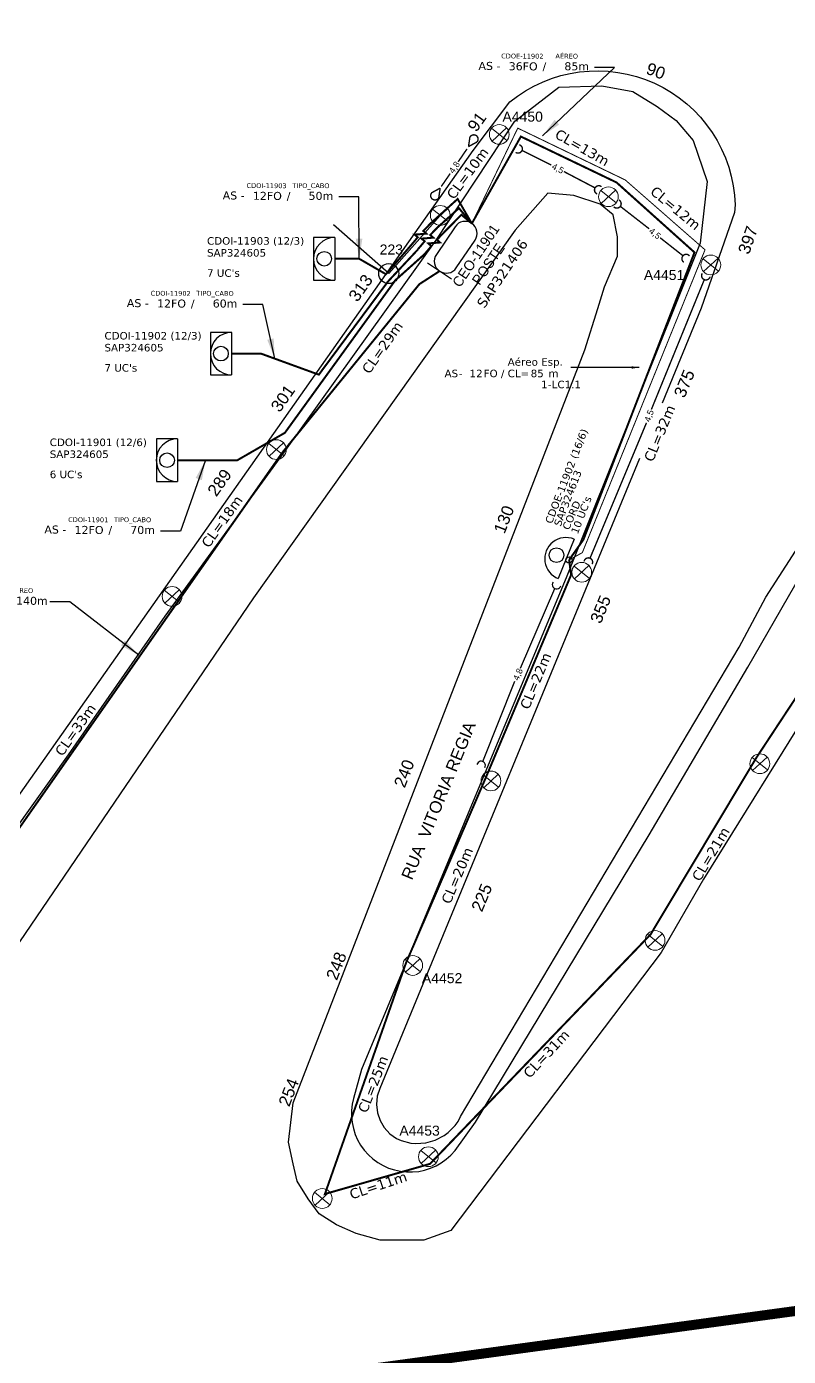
# Model space of a CAD drawing. Header units: metres. Extents: x 1369778 to 1370616, y 14918213 to 14918807.
# Drawn here: x 1370341 to 1370417.1, y 14918330.2 to 14918463.1 of the extents above; entities that cross this region are included whole.
import ezdxf
from ezdxf.enums import TextEntityAlignment as Align

# ---------------------------------------------------------------- set-up
doc = ezdxf.new("R2010")
doc.units = ezdxf.units.M
doc.header["$LTSCALE"] = 0.1
doc.header["$MEASUREMENT"] = 0
doc.linetypes.add('PHANTOM2', pattern=[1.25, 0.625, -0.125, 0.125, -0.125, 0.125, -0.125])
for name, color, linetype in [('10.0-Cartográfico', 252, 'Continuous'), ('10.2-Nº Policía', 2, 'Continuous'), ('10.3-Nome das Ruas', 252, 'Continuous'), ('20.1-CDO_INTERIOR', 1, 'Continuous'), ('20.2-CDO_POSTE', 1, 'Continuous'), ('20.4-CEO', 1, 'Continuous'), ('20.5-CABO AÉREO', 1, 'FENCELINE1'), ('20.5-CABO EM DUTO', 1, 'Continuous'), ('20.9-SUBIDA DE LATERAL', 5, 'Continuous'), ('30.0 - Legenda dos cabos', 7, 'Continuous'), ('Celulização - CABO 04', 7, 'Continuous'), ('label_cabos', 7, 'Continuous'), ('Legenda', 1, 'Continuous')]:
    doc.layers.add(name, color=color, linetype=linetype)
for name, color, linetype, lineweight in [('10.1-Caixas Subterrâneas', 5, 'Continuous', 0), ('10.4-Postes', 1, 'Continuous', 0), ('20.6-CORDOALHA_SUPORTE', 7, 'Continuous', 25)]:
    doc.layers.add(name, color=color, linetype=linetype, lineweight=lineweight)
for name, color, linetype, plot in [('70.3 - Atributos Ocultos', 102, 'Continuous', False), ('EXTRA', 50, 'Continuous', False), ('Traçado Subterraneo', 40, 'Continuous', False)]:
    doc.layers.add(name, color=color, linetype=linetype, plot=plot)
doc.styles.add('ARIAL', font='arial.ttf')
doc.styles.add('siredit', font='verdana.ttf')
doc.styles.get("Standard").update_dxf_attribs({"font": 'arial.ttf'})
doc.styles.add('Style-font000', font='font000.shx')
doc.linetypes.add('FENCELINE1', pattern='A,0.25,-0.1,[133,ltypeshp.shx,S=0.1,R=0,X=-0.1,Y=0],-0.1,1', length=1.45)
doc.dimstyles.new('CC', dxfattribs={"dimtxt": 1, "dimasz": 2, "dimexe": 0.18, "dimexo": 0.0625, "dimgap": 0.09, "dimtad": 0, "dimdec": 0, "dimrnd": 1, "dimzin": 0, "dimdsep": 46, "dimtxsty": 'siredit', "dimblk": 'NONE', "dimcen": 0, "dimse1": 1, "dimse2": 1, "dimsd1": 1, "dimsd2": 1, "dimclrt": 7, "dimadec": 0, "dimazin": 0, "dimtfac": 1, "dimtdec": 0, "dimtofl": 0, "dimtmove": 0, "dimatfit": 3, "dimfxl": 0, "dimtolj": 1, "dimtzin": 0, "dimarcsym": 0})
doc.dimstyles.new('CL', dxfattribs={"dimtxt": 1, "dimasz": 2, "dimexe": 0.18, "dimexo": 0.0625, "dimgap": 0.09, "dimtad": 0, "dimdec": 0, "dimrnd": 1, "dimzin": 0, "dimdsep": 46, "dimtxsty": 'siredit', "dimblk": 'NONE', "dimcen": 0, "dimse1": 1, "dimse2": 1, "dimsd1": 1, "dimsd2": 1, "dimclrt": 7, "dimadec": 0, "dimazin": 0, "dimtfac": 1, "dimtdec": 0, "dimtofl": 0, "dimtmove": 0, "dimatfit": 3, "dimfxl": 0, "dimtolj": 1, "dimtzin": 0, "dimarcsym": 0})
doc.dimstyles.get("Standard").update_dxf_attribs({"dimtxt": 0.18, "dimasz": 0.18, "dimexe": 0.18, "dimexo": 0.0625, "dimgap": 0.09, "dimtad": 0, "dimtih": 1, "dimtoh": 1, "dimdec": 4, "dimzin": 0, "dimdsep": 46, "dimtxsty": 'Standard', "dimcen": 0.09, "dimadec": 0, "dimazin": 0, "dimtfac": 1, "dimtdec": 4, "dimtofl": 0, "dimtmove": 0, "dimatfit": 3, "dimfxl": 0, "dimtolj": 1, "dimtzin": 0, "dimarcsym": 0})

# ---------------------------------------------------------------- blocks, each defined once
blk = doc.blocks.new('caixa_subterranea_existente')
blk.add_circle((0, 0), 1)
blk = doc.blocks.new('PTPT')
at = {"layer": '10.4-Postes', "color": 1, "linetype": 'PHANTOM2'}
for points in [[(-0.0000079, 0.0000104), (0.0000075, -0.000002)], [(0.000007, 0.0000109), (-0.0000074, -0.0000025)]]:
    blk.add_lwpolyline(points, dxfattribs=at)
at = {"layer": '10.4-Postes', "color": 1}
blk.add_circle((-0.0000002, 0.0000042), 0.00000987, dxfattribs=at)
blk = doc.blocks.new('A$C74867F1D')
at = {"color": 5, "const_width": 0.2}
blk.add_lwpolyline([(2.6, 1.57), (1.66, 1.07), (1.87, 0.72), (0.73, 0.99), (0.94, 0.64), (0.05, 0.09)], dxfattribs=at)
blk = doc.blocks.new('*D29')
at = {"layer": 'Defpoints', "color": 0, "transparency": 16777216}
for p in [(1370391.24, 14918454.47), (1370402.14, 14918448.25), (1370401.95, 14918447.92)]:
    blk.add_point(p, dxfattribs=at)
at = {"layer": 'Celulização - CABO 04', "color": 7, "transparency": 16777216, "insert": (1370396.5, 14918451.03), "char_height": 1, "attachment_point": 5, "rotation": 330.2855, "style": 'siredit'}
blk.add_mtext('\\A1;CL=13m', dxfattribs=at)
blk = doc.blocks.new('_None')
blk = doc.blocks.new('*D30')
at = {"layer": 'Defpoints', "color": 0, "transparency": 16777216}
for p in [(1370401.32, 14918448.99), (1370410.47, 14918441.16), (1370410.61, 14918441.34)]:
    blk.add_point(p, dxfattribs=at)
at = {"layer": 'Celulização - CABO 04', "color": 7, "transparency": 16777216, "insert": (1370405.82, 14918444.98), "char_height": 1, "attachment_point": 5, "rotation": 320.5633, "style": 'siredit'}
blk.add_mtext('\\A1;CL=12m', dxfattribs=at)
blk = doc.blocks.new('*D31')
at = {"layer": 'Defpoints', "color": 0, "transparency": 16777216}
for p in [(1370409.97, 14918437.34), (1370410.34, 14918437.18), (1370397.78, 14918407.92)]:
    blk.add_point(p, dxfattribs=at)
at = {"layer": 'Celulização - CABO 04', "color": 7, "transparency": 16777216, "insert": (1370404.24, 14918422.48), "char_height": 1, "attachment_point": 5, "rotation": 67.5029, "style": 'siredit'}
blk.add_mtext('\\A1;CL=32m', dxfattribs=at)
blk = doc.blocks.new('*D32')
at = {"layer": 'Defpoints', "color": 0, "transparency": 16777216}
for p in [(1370395.77, 14918407.96), (1370396.05, 14918407.85), (1370387.38, 14918387.73)]:
    blk.add_point(p, dxfattribs=at)
at = {"layer": 'Celulização - CABO 04', "color": 7, "transparency": 16777216, "insert": (1370391.85, 14918397.73), "char_height": 1, "attachment_point": 5, "rotation": 67.4657, "style": 'siredit'}
blk.add_mtext('\\A1;CL=22m', dxfattribs=at)
blk = doc.blocks.new('*D33')
at = {"layer": 'Defpoints', "color": 0, "transparency": 16777216}
for p in [(1370387.38, 14918387.73), (1370387.92, 14918387.5), (1370379.56, 14918369.29)]:
    blk.add_point(p, dxfattribs=at)
at = {"layer": 'Celulização - CABO 04', "color": 7, "transparency": 16777216, "insert": (1370384.01, 14918378.28), "char_height": 1, "attachment_point": 5, "rotation": 67.0364, "style": 'siredit'}
blk.add_mtext('\\A1;CL=20m', dxfattribs=at)
blk = doc.blocks.new('*D34')
at = {"layer": 'Defpoints', "color": 0, "transparency": 16777216}
for p in [(1370379.56, 14918369.29), (1370380.12, 14918369.07), (1370370.52, 14918346)]:
    blk.add_point(p, dxfattribs=at)
at = {"layer": 'Celulização - CABO 04', "color": 7, "transparency": 16777216, "insert": (1370375.6, 14918357.42), "char_height": 1, "attachment_point": 5, "rotation": 68.7761, "style": 'siredit'}
blk.add_mtext('\\A1;CL=25m', dxfattribs=at)
blk = doc.blocks.new('*D35')
at = {"layer": 'Defpoints', "color": 0, "transparency": 16777216}
for p in [(1370381.22, 14918350.03), (1370381.53, 14918349.1), (1370370.41, 14918346.42)]:
    blk.add_point(p, dxfattribs=at)
at = {"layer": 'Celulização - CABO 04', "color": 7, "transparency": 16777216, "insert": (1370376.12, 14918347.3), "char_height": 1, "attachment_point": 5, "rotation": 18.4717, "style": 'siredit'}
blk.add_mtext('\\A1;CL=11m', dxfattribs=at)
blk = doc.blocks.new('*D36')
at = {"layer": 'Defpoints', "color": 0, "transparency": 16777216}
for p in [(1370403.02, 14918372.44), (1370403.62, 14918371.87), (1370381.61, 14918349.59)]:
    blk.add_point(p, dxfattribs=at)
at = {"layer": 'Celulização - CABO 04', "color": 7, "transparency": 16777216, "insert": (1370392.92, 14918360.45), "char_height": 1, "attachment_point": 5, "rotation": 46.8561, "style": 'siredit'}
blk.add_mtext('\\A1;CL=31m', dxfattribs=at)
blk = doc.blocks.new('*D37')
at = {"layer": 'Defpoints', "color": 0, "transparency": 16777216}
for p in [(1370414.25, 14918389.44), (1370414.59, 14918389.24), (1370403.78, 14918371.79)]:
    blk.add_point(p, dxfattribs=at)
at = {"layer": 'Celulização - CABO 04', "color": 7, "transparency": 16777216, "insert": (1370409.35, 14918380.42), "char_height": 1, "attachment_point": 5, "rotation": 59.3242, "style": 'siredit'}
blk.add_mtext('\\A1;CL=21m', dxfattribs=at)
blk = doc.blocks.new('*D38')
at = {"layer": 'Defpoints', "color": 0, "transparency": 16777216}
for p in [(1370427.75, 14918409.79), (1370427.84, 14918409.73), (1370414.25, 14918389.44)]:
    blk.add_point(p, dxfattribs=at)
at = {"layer": 'Celulização - CABO 04', "color": 7, "transparency": 16777216, "insert": (1370421.08, 14918399.55), "char_height": 1, "attachment_point": 5, "rotation": 56.4281, "style": 'siredit'}
blk.add_mtext('\\A1;CL=24m', dxfattribs=at)
blk = doc.blocks.new('*D58')
at = {"layer": 'Defpoints', "color": 0, "transparency": 16777216}
for p in [(1370355.31, 14918406.31), (1370355.51, 14918406.17), (1370336.6, 14918379.23)]:
    blk.add_point(p, dxfattribs=at)
at = {"layer": 'Celulização - CABO 04', "color": 7, "transparency": 16777216, "insert": (1370345.86, 14918392.84), "char_height": 1, "attachment_point": 5, "rotation": 54.9409, "style": 'siredit'}
blk.add_mtext('\\A1;CL=33m', dxfattribs=at)
blk = doc.blocks.new('*D60')
at = {"layer": 'Defpoints', "color": 0, "transparency": 16777216}
for p in [(1370388.02, 14918452.49), (1370388.21, 14918452.35), (1370382.28, 14918444.3)]:
    blk.add_point(p, dxfattribs=at)
at = {"layer": 'Celulização - CABO 04', "color": 7, "transparency": 16777216, "insert": (1370385.05, 14918448.46), "char_height": 1, "attachment_point": 5, "rotation": 53.624, "style": 'siredit'}
blk.add_mtext('\\A1;CL=10m', dxfattribs=at)
blk = doc.blocks.new('*D61')
at = {"layer": 'Defpoints', "color": 0, "transparency": 16777216}
for p in [(1370382.5, 14918444.5), (1370384.81, 14918442.88), (1370365.94, 14918420.85)]:
    blk.add_point(p, dxfattribs=at)
at = {"layer": 'Celulização - CABO 04', "color": 7, "transparency": 16777216, "insert": (1370376.53, 14918431.05), "char_height": 1, "attachment_point": 5, "rotation": 55.0039, "style": 'siredit'}
blk.add_mtext('\\A1;CL=29m', dxfattribs=at)
blk = doc.blocks.new('A$C7D571CCD')
at = {"layer": 'EXTRA', "style": 'siredit'}
for tag, p in [('ID', (6.68, 1.72)), ('XX', (11.11, 1.72))]:
    blk.add_attdef(tag, text='', height=0.48, rotation=359.69, dxfattribs=at).set_placement(p, align=Align.MIDDLE_CENTER)
at = {"layer": 'Legenda', "color": 7, "style": 'siredit'}
for tag, p in [('TIPO_CABO', (3.39, 0.74)), ('CABO', (6.76, 0.7)), ('/', (8.88, 0.7)), ('METROS', (12.11, 0.7))]:
    blk.add_attdef(tag, text='', height=0.8, rotation=359.69, dxfattribs=at).set_placement(p, align=Align.MIDDLE_CENTER)
blk = doc.blocks.new('*D74')
at = {"layer": 'Defpoints', "color": 0, "transparency": 16777216}
for p in [(1370365.73, 14918421), (1370365.94, 14918420.85), (1370355.51, 14918406.17)]:
    blk.add_point(p, dxfattribs=at)
at = {"layer": 'Defpoints', "color": 7, "transparency": 16777216, "insert": (1370360.51, 14918413.66), "char_height": 1, "attachment_point": 5, "rotation": 54.5866, "style": 'siredit'}
blk.add_mtext('\\A1;CL=18m', dxfattribs=at)
blk = doc.blocks.new('CORDOALHA')
at = {"layer": '20.6-CORDOALHA_SUPORTE', "const_width": 0.4}
for points in [[(-7.16, -0.05), (-9.54, 1.16, 1.175638), (-9.65, -1.27), (-7.16, -0.05)], [(7.28, -0.02), (9.76, -1.28, 1.175638), (9.67, 1.15), (7.28, -0.02)]]:
    blk.add_lwpolyline(points, format="xyb", dxfattribs=at)
for points in [[(-6.59, -0.05), (-2.09, -0.05)], [(2, -0.04), (6.5, -0.04)]]:
    blk.add_lwpolyline(points, dxfattribs=at)
at = {"layer": '20.6-CORDOALHA_SUPORTE', "style": 'ARIAL'}
blk.add_text('4,8', height=1.8, dxfattribs=at).set_placement((0.06, -0.04), align=Align.MIDDLE_CENTER)
blk = doc.blocks.new('*U83')
at = {"layer": '30.0 - Legenda dos cabos', "color": 0, "style": 'siredit'}
for s, p in [('Aéreo Esp.', (7.5, 0.55)), ('CL=', (7.5, -0.6))]:
    blk.add_text(s, height=0.75, dxfattribs=at).set_placement(p, align=Align.MIDDLE_LEFT)
for s, p in [('-', (2.8, -0.6)), ('/', (7, -0.6)), ('-', (11.7, -1.7))]:
    blk.add_text(s, height=0.75, dxfattribs=at).set_placement(p, align=Align.MIDDLE_CENTER)
for s, p in [('FO', (6.5, -0.6)), ('m', (12.58, -0.6))]:
    blk.add_text(s, height=0.75, dxfattribs=at).set_placement(p, align=Align.MIDDLE_RIGHT)
at = {"layer": '30.0 - Legenda dos cabos', "color": 0, "style": 'siredit', "flags": 9}
blk.add_attdef('DESTINO_CABO', text='', height=0.75, dxfattribs=at).set_placement((3.65, 0.55), align=Align.MIDDLE_CENTER)
at = {"layer": '30.0 - Legenda dos cabos', "color": 0, "style": 'siredit', "flags": 8}
for tag, p in [('TIPO_CABO', (2.55, -0.6)), ('FIBRAS', (5, -0.6)), ('CODIGO', (11.5, -1.7))]:
    blk.add_attdef(tag, text='', height=0.75, dxfattribs=at).set_placement(p, align=Align.MIDDLE_RIGHT)
for tag, p in [('COMP_CABO', (9.8, -0.6)), ('LANCE', (11.9, -1.7))]:
    blk.add_attdef(tag, text='', height=0.75, dxfattribs=at).set_placement(p, align=Align.MIDDLE_LEFT)
at = {"layer": '70.3 - Atributos Ocultos', "style": 'siredit', "flags": 9}
blk.add_attdef('ORIGEM_CABO', text='', height=0.5, dxfattribs=at).set_placement((4, 1.05), align=Align.BOTTOM_CENTER)
blk.add_attdef('FATOR', text='', height=0.3, dxfattribs=at).set_placement((6.75, -0.25), align=Align.MIDDLE_CENTER)
at = {"layer": '30.0 - Legenda dos cabos', "color": 0}
blk.add_leader([(20.65, 0), (14.3, 0), (13.8, 0)], dimstyle='Standard', override={"dimasz": 0.75, "dimgap": 0.5, "dimtad": 0}, dxfattribs=at)

msp = doc.modelspace()

# ---------------------------------------------------------------- linework, layer by layer
at = {"layer": '10.0-Cartográfico'}
for p, q in [((1370391.67, 14918457.19), (1370392.54, 14918457.59)), ((1370392.54, 14918457.59), (1370393.43, 14918457.94)), ((1370393.43, 14918457.94), (1370394.35, 14918458.23)), ((1370394.35, 14918458.23), (1370395.28, 14918458.44)), ((1370395.28, 14918458.44), (1370396.23, 14918458.6)), ((1370396.23, 14918458.6), (1370397.19, 14918458.69)), ((1370397.19, 14918458.69), (1370398.14, 14918458.71)), ((1370398.14, 14918458.71), (1370399.1, 14918458.67)), ((1370399.1, 14918458.67), (1370400.06, 14918458.55)), ((1370400.06, 14918458.55), (1370401, 14918458.38)), ((1370401, 14918458.38), (1370401.93, 14918458.14)), ((1370401.93, 14918458.14), (1370402.84, 14918457.83)), ((1370402.84, 14918457.83), (1370403.72, 14918457.46)), ((1370389.26, 14918455.61), (1370390.03, 14918456.19)), ((1370389.77, 14918453.69), (1370394.15, 14918457.09)), ((1370390.03, 14918456.19), (1370390.83, 14918456.72)), ((1370390.83, 14918456.72), (1370391.67, 14918457.19)), ((1370394.15, 14918457.09), (1370398.47, 14918457.21)), ((1370398.47, 14918457.21), (1370401.56, 14918456.63)), ((1370401.56, 14918456.63), (1370404, 14918455.13)), ((1370403.72, 14918457.46), (1370404.58, 14918457.03)), ((1370404.58, 14918457.03), (1370405.41, 14918456.55)), ((1370405.41, 14918456.55), (1370406.2, 14918456)), ((1370385.59, 14918450.73), (1370389.26, 14918455.61)), ((1370404, 14918455.13), (1370405.89, 14918453.74)), ((1370406.2, 14918456), (1370406.95, 14918455.4)), ((1370406.95, 14918455.4), (1370407.66, 14918454.76)), ((1370381.9, 14918441.79), (1370389.77, 14918453.69)), ((1370405.89, 14918453.74), (1370407.57, 14918451.73)), ((1370407.66, 14918454.76), (1370408.32, 14918454.06)), ((1370408.32, 14918454.06), (1370408.93, 14918453.32)), ((1370408.93, 14918453.32), (1370409.49, 14918452.54)), ((1370409.49, 14918452.54), (1370409.99, 14918451.73)), ((1370407.57, 14918451.73), (1370409, 14918447.66)), ((1370409.99, 14918451.73), (1370410.43, 14918450.88)), ((1370410.43, 14918450.88), (1370410.82, 14918450)), ((1370325.26, 14918365.08), (1370385.59, 14918450.73)), ((1370410.82, 14918450), (1370411.14, 14918449.09)), ((1370411.14, 14918449.09), (1370411.4, 14918448.17)), ((1370409, 14918447.66), (1370408.29, 14918441.47)), ((1370411.4, 14918448.17), (1370411.6, 14918447.23)), ((1370411.6, 14918447.23), (1370411.73, 14918446.28)), ((1370393.06, 14918446.47), (1370389.8, 14918442.78)), ((1370395.67, 14918446.26), (1370393.06, 14918446.47)), ((1370398.28, 14918445.39), (1370395.67, 14918446.26)), ((1370411.73, 14918446.28), (1370411.79, 14918445.32)), ((1370399.59, 14918444.3), (1370398.28, 14918445.39)), ((1370400.02, 14918442.12), (1370399.59, 14918444.3)), ((1370411.73, 14918444.54), (1370408.4, 14918434.99)), ((1370411.79, 14918445.32), (1370411.73, 14918444.54)), ((1370389.8, 14918442.78), (1370363.65, 14918406.02)), ((1370366.85, 14918420.75), (1370381.9, 14918441.79)), ((1370400.02, 14918440.17), (1370400.02, 14918442.12)), ((1370408.29, 14918441.47), (1370394.96, 14918408.19)), ((1370398.72, 14918437.12), (1370400.02, 14918440.17)), ((1370398.07, 14918434.95), (1370398.72, 14918437.12)), ((1370396.76, 14918430.81), (1370398.07, 14918434.95)), ((1370408.4, 14918434.99), (1370404.49, 14918425.5)), ((1370367.6, 14918355.55), (1370396.76, 14918430.81)), ((1370354.81, 14918404.19), (1370366.85, 14918420.75)), ((1370402.22, 14918419.97), (1370376.27, 14918356.99)), ((1370414.84, 14918406.11), (1370419.81, 14918413.79)), ((1370413.04, 14918399.09), (1370419.77, 14918410.81)), ((1370394.96, 14918408.19), (1370374.45, 14918358.89)), ((1370363.65, 14918406.02), (1370315.27, 14918334.97)), ((1370412.18, 14918401.12), (1370414.84, 14918406.11)), ((1370345.16, 14918390.34), (1370354.81, 14918404.19)), ((1370384.35, 14918354.18), (1370412.18, 14918401.12)), ((1370403.2, 14918382.35), (1370413.04, 14918399.09)), ((1370422.06, 14918399.59), (1370408.63, 14918377.93)), ((1370332.27, 14918372.25), (1370345.16, 14918390.34)), ((1370385.84, 14918353.64), (1370403.2, 14918382.35)), ((1370408.63, 14918377.93), (1370404.4, 14918370.59)), ((1370404.4, 14918370.59), (1370383.36, 14918342.8)), ((1370374.45, 14918358.89), (1370373.64, 14918356.01)), ((1370376.27, 14918356.99), (1370376.02, 14918356.21)), ((1370367.16, 14918351.63), (1370367.6, 14918355.55)), ((1370373.51, 14918355.42), (1370373.44, 14918354.81)), ((1370373.64, 14918356.01), (1370373.51, 14918355.42)), ((1370376.02, 14918356.21), (1370375.94, 14918355.39)), ((1370375.94, 14918355.39), (1370376.04, 14918354.57)), ((1370373.44, 14918354.81), (1370373.44, 14918354.2)), ((1370373.44, 14918354.2), (1370373.5, 14918353.59)), ((1370376.04, 14918354.57), (1370376.3, 14918353.79)), ((1370384.09, 14918353.71), (1370384.35, 14918354.18)), ((1370373.5, 14918353.59), (1370373.63, 14918352.99)), ((1370373.63, 14918352.99), (1370373.81, 14918352.41)), ((1370376.3, 14918353.79), (1370376.71, 14918353.08)), ((1370376.71, 14918353.08), (1370377.27, 14918352.47)), ((1370382.71, 14918352.29), (1370383.11, 14918352.59)), ((1370383.11, 14918352.59), (1370383.8, 14918353.3)), ((1370383.79, 14918350.78), (1370385.84, 14918353.64)), ((1370383.8, 14918353.3), (1370384.09, 14918353.71)), ((1370367.6, 14918349.46), (1370367.16, 14918351.63)), ((1370373.81, 14918352.41), (1370374.06, 14918351.85)), ((1370374.06, 14918351.85), (1370374.36, 14918351.32)), ((1370374.36, 14918351.32), (1370374.72, 14918350.83)), ((1370377.27, 14918352.47), (1370377.95, 14918351.98)), ((1370377.95, 14918351.98), (1370378.41, 14918351.78)), ((1370378.41, 14918351.78), (1370379.37, 14918351.54)), ((1370379.37, 14918351.54), (1370379.87, 14918351.49)), ((1370379.87, 14918351.49), (1370380.86, 14918351.56)), ((1370380.86, 14918351.56), (1370381.82, 14918351.83)), ((1370381.82, 14918351.83), (1370382.71, 14918352.29)), ((1370374.72, 14918350.83), (1370375.13, 14918350.37)), ((1370375.13, 14918350.37), (1370375.58, 14918349.96)), ((1370375.58, 14918349.96), (1370376.07, 14918349.6)), ((1370382.42, 14918349.57), (1370382.92, 14918349.92)), ((1370382.92, 14918349.92), (1370383.38, 14918350.33)), ((1370383.38, 14918350.33), (1370383.79, 14918350.78)), ((1370368.03, 14918347.72), (1370367.6, 14918349.46)), ((1370376.07, 14918349.6), (1370376.6, 14918349.29)), ((1370376.6, 14918349.29), (1370377.15, 14918349.04)), ((1370377.15, 14918349.04), (1370377.73, 14918348.85)), ((1370377.73, 14918348.85), (1370378.33, 14918348.72)), ((1370378.33, 14918348.72), (1370378.94, 14918348.65)), ((1370378.94, 14918348.65), (1370379.55, 14918348.65)), ((1370379.55, 14918348.65), (1370380.16, 14918348.71)), ((1370380.16, 14918348.71), (1370380.75, 14918348.83)), ((1370380.75, 14918348.83), (1370381.33, 14918349.02)), ((1370381.33, 14918349.02), (1370381.89, 14918349.26)), ((1370381.89, 14918349.26), (1370382.42, 14918349.57)), ((1370369.12, 14918345.98), (1370368.03, 14918347.72)), ((1370370.21, 14918344.46), (1370369.12, 14918345.98)), ((1370371.95, 14918343.37), (1370370.21, 14918344.46)), ((1370373.91, 14918342.5), (1370371.95, 14918343.37)), ((1370376.3, 14918341.85), (1370373.91, 14918342.5)), ((1370383.36, 14918342.8), (1370380.66, 14918341.85)), ((1370378.04, 14918341.85), (1370376.3, 14918341.85)), ((1370380.66, 14918341.85), (1370378.04, 14918341.85))]:
    msp.add_line(p, q, dxfattribs=at)
at = {"layer": '20.1-CDO_INTERIOR', "color": 7}
for p, q in [((1370369.66, 14918442.04), (1370369.66, 14918437.79)), ((1370371.79, 14918442.04), (1370369.66, 14918442.04)), ((1370369.66, 14918437.79), (1370371.78, 14918437.79)), ((1370359.34, 14918432.56), (1370359.34, 14918428.31)), ((1370361.47, 14918432.56), (1370359.34, 14918432.56)), ((1370359.34, 14918428.31), (1370361.47, 14918428.31)), ((1370353.95, 14918421.91), (1370353.95, 14918417.66)), ((1370356.07, 14918421.91), (1370353.95, 14918421.91)), ((1370353.95, 14918417.66), (1370356.07, 14918417.66))]:
    msp.add_line(p, q, dxfattribs=at)
for points in [[(1370371.79, 14918442.04), (1370371.78, 14918437.79)], [(1370361.47, 14918432.56), (1370361.47, 14918428.31)], [(1370356.07, 14918421.91), (1370356.07, 14918417.66)]]:
    msp.add_lwpolyline(points, dxfattribs=at)
for centre in [(1370370.72, 14918439.92), (1370360.4, 14918430.44), (1370355.01, 14918419.79)]:
    msp.add_circle(centre, 0.733, dxfattribs=at)
for centre in [(1370371.78, 14918439.92), (1370361.47, 14918430.44), (1370356.07, 14918419.79)]:
    msp.add_arc(centre, 2.13, 89.9724, 269.9724, dxfattribs=at)
at = {"layer": '20.2-CDO_POSTE', "color": 5}
msp.add_lwpolyline([(1370395.69, 14918411.9), (1370394.11, 14918407.96)], dxfattribs=at)
for centre, radius in [((1370393.93, 14918410.3), 0.733), ((1370395.19, 14918409.82), 0.311)]:
    msp.add_circle(centre, radius, dxfattribs=at)
msp.add_arc((1370394.87, 14918409.94), 2.12, 67.4334, 248.9067, dxfattribs=at)
at = {"layer": '20.4-CEO', "color": 5}
for p, q in [((1370383.81, 14918443.13), (1370381.93, 14918440.35)), ((1370383.91, 14918439.01), (1370385.79, 14918441.79))]:
    msp.add_line(p, q, dxfattribs=at)
msp.add_lwpolyline([(1370383.44, 14918437.88), (1370381.05, 14918439.49)], dxfattribs=at)
for centre, start, end in [((1370384.8, 14918442.46), 325.9477, 145.9477), ((1370382.92, 14918439.68), 145.9477, 325.9477)]:
    msp.add_arc(centre, 1.2, start, end, dxfattribs=at)
at = {"layer": '20.5-CABO AÉREO', "color": 5, "linetype": 'FENCELINE1', "ltscale": 0.065, "const_width": 0.2}
for points in [[(1370395.19, 14918409.82), (1370395.39, 14918408.33), (1370386.82, 14918387.96), (1370378.89, 14918369.54), (1370370.79, 14918346.45), (1370381.29, 14918349.46), (1370403.33, 14918372.39), (1370413.86, 14918389.99), (1370427.38, 14918410.53), (1370443.13, 14918427.09), (1370456.2, 14918448.46), (1370456.29, 14918476.82), (1370444.39, 14918501.98), (1370447.41, 14918514.48), (1370448.01, 14918516.43)], [(1370315.78, 14918352.69), (1370317.63, 14918351.89), (1370322.3, 14918357.72), (1370337.31, 14918378.83), (1370356.22, 14918405.83), (1370366.54, 14918420.56), (1370380.23, 14918437.39), (1370382.25, 14918438.69)]]:
    msp.add_lwpolyline(points, dxfattribs=at)
at = {"layer": '20.5-CABO AÉREO', "color": 1, "linetype": 'FENCELINE1', "ltscale": 0.065, "const_width": 0.2}
msp.add_lwpolyline([(1370385.47, 14918443.45), (1370390.37, 14918452.14), (1370399.93, 14918447.55), (1370407.72, 14918440.56), (1370396.62, 14918411.85), (1370395.19, 14918409.82)], dxfattribs=at)
at = {"layer": '20.5-CABO AÉREO', "color": 7, "linetype": 'FENCELINE1', "ltscale": 0.065, "const_width": 0.1}
msp.add_lwpolyline([(1370385.47, 14918443.45), (1370390.06, 14918452.98), (1370400.8, 14918447.8), (1370408.77, 14918440.82), (1370396.51, 14918410.55), (1370395.19, 14918409.82)], dxfattribs=at)
at = {"layer": '20.5-CABO EM DUTO', "color": 7, "linetype": 'ByBlock', "const_width": 0.2}
for points in [[(1370385.47, 14918443.45), (1370384.05, 14918445.9), (1370381.35, 14918443.46)], [(1370385.47, 14918443.45), (1370384.18, 14918444.98), (1370382.05, 14918443.06)], [(1370385.47, 14918443.45), (1370384.43, 14918444.32), (1370382.71, 14918442.59)], [(1370380.75, 14918440.39), (1370377.82, 14918437.77), (1370366.79, 14918422.53), (1370362.04, 14918419.79), (1370356.07, 14918419.79)], [(1370380.09, 14918440.86), (1370377.09, 14918437.65), (1370370.18, 14918428.34), (1370364.41, 14918430.44), (1370361.47, 14918430.44)], [(1370379.39, 14918441.27), (1370376.89, 14918438.38), (1370374.22, 14918439.92), (1370371.78, 14918439.92)]]:
    msp.add_lwpolyline(points, dxfattribs=at)
at = {"layer": '20.6-CORDOALHA_SUPORTE'}
for p, q in [((1370390.33, 14918399), (1370393.76, 14918406.96)), ((1370386.57, 14918389.68), (1370389.78, 14918397.69))]:
    msp.add_line(p, q, dxfattribs=at)
at = {"layer": '20.6-CORDOALHA_SUPORTE', "const_width": 0.139}
for points in [[(1370390.21, 14918451.32, -1.175638), (1370389.85, 14918450.56)], [(1370398.42, 14918447.13, 1.175638), (1370398, 14918446.4)], [(1370400.16, 14918445.8, -1.175638), (1370399.65, 14918445.12)], [(1370407.22, 14918440.21, 1.175638), (1370406.66, 14918439.58)], [(1370408.5, 14918438.47, 1.175638), (1370409.28, 14918438.13)], [(1370396.69, 14918409.67, -1.175638), (1370397.49, 14918409.41)]]:
    msp.add_lwpolyline(points, format="xyb", dxfattribs=at)
for points in [[(1370390.48, 14918450.76), (1370393.41, 14918449.29)], [(1370394.67, 14918448.64), (1370397.78, 14918447.01)], [(1370400.31, 14918445.16), (1370403.19, 14918442.92)], [(1370404.29, 14918442.02), (1370406.55, 14918440.24)], [(1370403.41, 14918424.86), (1370408.7, 14918437.84)], [(1370397.26, 14918409.95), (1370402.92, 14918423.53)]]:
    msp.add_lwpolyline(points, dxfattribs=at)
at = {"layer": '20.6-CORDOALHA_SUPORTE'}
for centre, start, end in [((1370393.94, 14918407.35), 144.9764, 343.4382), ((1370386.4, 14918389.28), 330.1339, 168.5957)]:
    msp.add_arc(centre, 0.429, start, end, dxfattribs=at)
at = {"layer": 'Celulização - CABO 04', "color": 3, "const_width": 1}
msp.add_lwpolyline([(1370268, 14918347.36), (1370272.07, 14918453.46), (1370318.26, 14918468.36), (1370343.56, 14918487.45), (1370420.51, 14918536.11), (1370528.48, 14918558.01), (1370594.33, 14918524.64), (1370612.77, 14918475.99), (1370587.9, 14918437.05), (1370456.07, 14918339.97), (1370362.25, 14918327.18), (1370286.69, 14918216.15), (1370240.88, 14918236.16), (1370268, 14918347.36)], close=True, dxfattribs=at)
at = {"layer": 'Traçado Subterraneo', "linetype": 'Continuous'}
for p, q in [((1370382.32, 14918444.26), (1370377.16, 14918438.44)), ((1370377.16, 14918438.44), (1370371.64, 14918443.3))]:
    msp.add_line(p, q, dxfattribs=at)

# ---------------------------------------------------------------- block references
at = {"layer": '10.0-Cartográfico'}
for p, values in [((1370383.84, 14918458.46), {'ID': 'CDOE-11902', 'CABO': '36FO', 'METROS': '85m', 'XX': 'AÉREO', '/': '/', 'TIPO_CABO': 'AS -'}), ((1370358.28, 14918445.51), {'ID': 'CDOI-11903', 'CABO': '12FO', 'METROS': '50m', 'XX': 'TIPO_CABO', '/': '/', 'TIPO_CABO': 'AS -'}), ((1370348.7, 14918434.75), {'ID': 'CDOI-11902', 'CABO': '12FO', 'METROS': '60m', 'XX': 'TIPO_CABO', '/': '/', 'TIPO_CABO': 'AS -'}), ((1370340.46, 14918412.12), {'ID': 'CDOI-11901', 'CABO': '12FO', 'METROS': '70m', 'XX': 'TIPO_CABO', '/': '/', 'TIPO_CABO': 'AS -'}), ((1370329.4, 14918405.04), {'ID': 'CEO-11901', 'CABO': '72FO', 'METROS': '140m', 'XX': 'AÉREO', '/': '/', 'TIPO_CABO': 'AS -'})]:
    msp.add_blockref('A$C7D571CCD', p, dxfattribs=at).add_auto_attribs(values)
at = {"layer": '10.0-Cartográfico', "rotation": 1.00000001491834}
msp.add_blockref('caixa_subterranea_existente', (1370377.16, 14918438.44), dxfattribs=at)
at = {"layer": '10.4-Postes', "color": 1, "lineweight": -3, "xscale": 100000, "yscale": 100000, "zscale": 100000}
for p in [(1370388.23, 14918451.93), (1370399.14, 14918445.7), (1370382.34, 14918443.84), (1370409.37, 14918438.89), (1370365.96, 14918420.43), (1370396.47, 14918408.17), (1370355.53, 14918405.76), (1370414.27, 14918389.03), (1370387.4, 14918387.31), (1370403.8, 14918371.37), (1370379.58, 14918368.87), (1370381.15, 14918349.75), (1370370.54, 14918345.58)]:
    msp.add_blockref('PTPT', p, dxfattribs=at)
at = {"layer": '20.6-CORDOALHA_SUPORTE', "xscale": 0.3479096367955208, "yscale": 0.3479096367955208, "zscale": 0.3479096367955208, "rotation": 55.57582535595834}
msp.add_blockref('CORDOALHA', (1370383.7, 14918449.05), dxfattribs=at)
at = {"layer": '20.9-SUBIDA DE LATERAL', "rotation": 18.00979762033992}
for p in [(1370379.37, 14918441.17), (1370380.06, 14918440.77), (1370380.73, 14918440.29)]:
    msp.add_blockref('A$C74867F1D', p, dxfattribs=at)
at = {"layer": '30.0 - Legenda dos cabos', "ltscale": 2.5}
ref = msp.add_blockref('*U83', (1370381.55, 14918429.06), dxfattribs=at)
ref.add_attrib('TIPO_CABO', 'AS', dxfattribs={"color": 0, "height": 0.75, "style": 'siredit'}).set_placement((1370384.1, 14918428.46), align=Align.MIDDLE_RIGHT)
ref.add_attrib('FIBRAS', '12', dxfattribs={"color": 0, "height": 0.75, "style": 'siredit'}).set_placement((1370386.55, 14918428.46), align=Align.MIDDLE_RIGHT)
ref.add_attrib('COMP_CABO', '85', dxfattribs={"color": 0, "height": 0.75, "style": 'siredit'}).set_placement((1370391.35, 14918428.46), align=Align.MIDDLE_LEFT)
ref.add_attrib('LANCE', 'LC1.1', dxfattribs={"color": 0, "height": 0.75, "style": 'siredit'}).set_placement((1370393.45, 14918427.36), align=Align.MIDDLE_LEFT)
ref.add_attrib('CODIGO', '1', dxfattribs={"color": 0, "height": 0.75, "style": 'siredit'}).set_placement((1370393.05, 14918427.36), align=Align.MIDDLE_RIGHT)

# ---------------------------------------------------------------- texts
at = {"layer": '10.1-Caixas Subterrâneas'}
msp.add_text('223', height=1, dxfattribs=at).set_placement((1370376.26, 14918440.35))
at = {"layer": '10.2-Nº Policía', "color": 0}
for s, rotation, p in [('90', 340.0194, (1370402.78, 14918458.45)), ('91', 54.1448, (1370385.91, 14918452.51)), ('397', 70.8126, (1370413.16, 14918440.28)), ('313', 54.8696, (1370374.04, 14918435.53)), ('375', 67.6464, (1370406.72, 14918425.93)), ('301', 54.8696, (1370366.27, 14918424.49)), ('289', 54.8696, (1370359.94, 14918416.07)), ('130', 68.8556, (1370388.73, 14918412.35)), ('355', 67.6464, (1370398.35, 14918403.37)), ('240', 68.8556, (1370378.76, 14918386.96)), ('225', 67.6464, (1370386.48, 14918374.56)), ('248', 68.8556, (1370371.98, 14918367.73)), ('254', 68.8556, (1370367.22, 14918355.09))]:
    msp.add_text(s, height=1.2, rotation=rotation, dxfattribs=at).set_placement(p)
at = {"layer": '10.3-Nome das Ruas', "color": 252}
msp.add_text('RUA  VITORIA REGIA', height=1.2, rotation=67.7149, dxfattribs=at).set_placement((1370379.49, 14918377.75))
at = {"layer": '10.4-Postes', "color": 1, "lineweight": -3}
for s, p in [('A4450', (1370388.53, 14918453.63)), ('A4451', (1370402.66, 14918437.8)), ('A4452', (1370380.48, 14918367.52)), ('A4453', (1370378.23, 14918352.28))]:
    msp.add_text(s, height=1, dxfattribs=at).set_placement(p)
at = {"layer": '20.1-CDO_INTERIOR', "color": 7, "style": 'siredit'}
for s, p in [('CDOI-11903 (12/3)', (1370359.01, 14918441.71)), ('SAP324605', (1370359.01, 14918440.52)), ("7 UC's", (1370359.01, 14918438.5)), ('CDOI-11902 (12/3)', (1370348.76, 14918432.23)), ('SAP324605', (1370348.76, 14918431.04)), ("7 UC's", (1370348.76, 14918429.02)), ('CDOI-11901 (12/6)', (1370343.29, 14918421.58)), ('SAP324605', (1370343.29, 14918420.39)), ("6 UC's", (1370343.29, 14918418.37))]:
    msp.add_text(s, height=0.75, rotation=359.9724, dxfattribs=at).set_placement(p, align=Align.MIDDLE_LEFT)
at = {"layer": '20.2-CDO_POSTE', "color": 5, "style": 'siredit'}
for s, rotation, p in [('CDOE-11902 (16/6)', 68.866, (1370393.11, 14918413.51)), ('SAP324613', 68.866, (1370393.99, 14918413.24)), ('CORD', 66.3088, (1370394.82, 14918412.9)), ("10 UC's", 68.866, (1370395.7, 14918412.48))]:
    msp.add_text(s, height=0.75, rotation=rotation, dxfattribs=at).set_placement(p, align=Align.MIDDLE_LEFT)
at = {"layer": '20.4-CEO', "color": 7}
for s, height, style, p in [('CEO-11901', 1.014, 'Style-font000', (1370385.87, 14918440.23)), ('SAP321406', 1, 'siredit', (1370388.51, 14918438.45)), ('POSTE', 1.014, 'Style-font000', (1370387.11, 14918439.39))]:
    msp.add_text(s, height=height, rotation=55.9477, dxfattribs=dict(at, style=style)).set_placement(p, align=Align.MIDDLE_CENTER)
at = {"layer": '20.6-CORDOALHA_SUPORTE', "style": 'ARIAL'}
for s, rotation, p in [('4,5', 332.4304, (1370394.07, 14918448.95)), ('4,5', 320.7473, (1370403.77, 14918442.45)), ('4,5', 69.491, (1370403.18, 14918424.23)), ('4,8', 66.7861, (1370390.07, 14918398.38))]:
    msp.add_text(s, height=0.626, rotation=rotation, dxfattribs=at).set_placement(p, align=Align.MIDDLE_CENTER)

# ---------------------------------------------------------------- dimensions: what is measured, and where the dimension line sits
at = {"layer": 'Celulização - CABO 04'}
for p1, p2, distance, picture, middle in [((1370391.24, 14918454.47), (1370402.14, 14918448.25), -0.38, '*D29', (1370396.5, 14918451.03)), ((1370382.28, 14918444.3), (1370388.21, 14918452.35), 0.24, '*D60', (1370385.05, 14918448.46)), ((1370401.32, 14918448.99), (1370410.61, 14918441.34), -0.23, '*D30', (1370405.82, 14918444.98)), ((1370365.94, 14918420.85), (1370382.5, 14918444.5), -2.82, '*D61', (1370376.53, 14918431.05)), ((1370397.78, 14918407.92), (1370409.97, 14918437.34), -0.4, '*D31', (1370404.24, 14918422.48)), ((1370387.38, 14918387.73), (1370395.77, 14918407.96), -0.3, '*D32', (1370391.85, 14918397.73)), ((1370336.6, 14918379.23), (1370355.51, 14918406.17), 0.24, '*D58', (1370345.86, 14918392.84)), ((1370403.78, 14918371.79), (1370414.25, 14918389.44), -0.39, '*D37', (1370409.35, 14918380.42)), ((1370379.56, 14918369.29), (1370387.38, 14918387.73), -0.59, '*D33', (1370384.01, 14918378.28)), ((1370381.61, 14918349.59), (1370403.02, 14918372.44), -0.83, '*D36', (1370392.92, 14918360.45)), ((1370370.52, 14918346), (1370379.56, 14918369.29), -0.6, '*D34', (1370375.6, 14918357.42)), ((1370370.41, 14918346.42), (1370381.22, 14918350.03), -0.98, '*D35', (1370376.12, 14918347.3))]:
    dim = msp.add_aligned_dim(p1=p1, p2=p2, distance=distance, dimstyle='CL', override={"dimzin": 1, "dimpost": 'CL=<>m'}, dxfattribs=at)
    dim.commit()
    dim.dimension.update_dxf_attribs({"geometry": picture, "text_midpoint": middle})
dim = msp.add_linear_dim(base=(1370427.84, 14918409.73), p1=(1370414.25, 14918389.44), p2=(1370427.75, 14918409.79), angle=56.4281, dimstyle='CL', override={"dimzin": 1, "dimpost": 'CL=<>m'}, dxfattribs=at)
dim.commit()
dim.dimension.update_dxf_attribs({"geometry": '*D38', "text_midpoint": (1370421.08, 14918399.55), "dimtype": 161})
at = {"layer": 'Defpoints'}
dim = msp.add_aligned_dim(p1=(1370355.51, 14918406.17), p2=(1370365.94, 14918420.85), distance=0.27, dimstyle='CL', override={"dimpost": 'CL=<>m'}, dxfattribs=at)
dim.commit()
dim.dimension.update_dxf_attribs({"geometry": '*D74', "text_midpoint": (1370360.51, 14918413.66)})

# ---------------------------------------------------------------- leaders
at = {"layer": 'label_cabos'}
for points in [[(1370392.52, 14918452.2), (1370399.73, 14918459.05), (1370397.73, 14918459.05)], [(1370374.22, 14918439.92), (1370374.17, 14918446.1), (1370372.17, 14918446.1)], [(1370365.78, 14918429.94), (1370364.59, 14918435.34), (1370362.59, 14918435.34)], [(1370358.85, 14918419.79), (1370356.35, 14918412.71), (1370354.35, 14918412.71)], [(1370352.19, 14918400.31), (1370345.29, 14918405.63), (1370343.29, 14918405.63)]]:
    msp.add_leader(points, dimstyle='CC', override={"dimgap": 0.09, "dimtad": 0}, dxfattribs=at)

doc.saveas('drawing.dxf')
